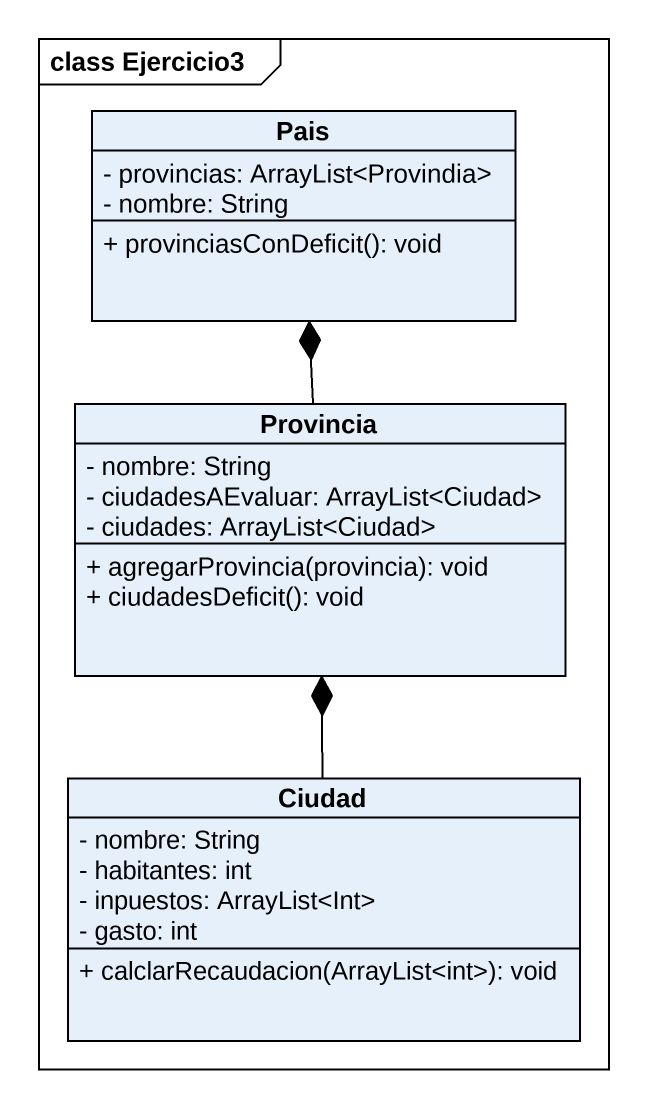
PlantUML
@startuml
mainframe class Ejercicio3
hide circle
hide empty members
skinparam classAttributeIconSize 0
class Pais {
  - provincias: ArrayList<Provindia>
  - nombre: String
  + provinciasConDeficit(): void
}
class Provincia {
  - nombre: String
  - ciudadesAEvaluar: ArrayList<Ciudad>
  - ciudades: ArrayList<Ciudad>
  + agregarProvincia(provincia): void
  + ciudadesDeficit(): void
}
class Ciudad {
  - nombre: String
  - habitantes: int
  - inpuestos: ArrayList<Int>
  - gasto: int
  + calclarRecaudacion(ArrayList<int>): void
}
Provincia -up-* Pais
Ciudad -up-* Provincia
@enduml
